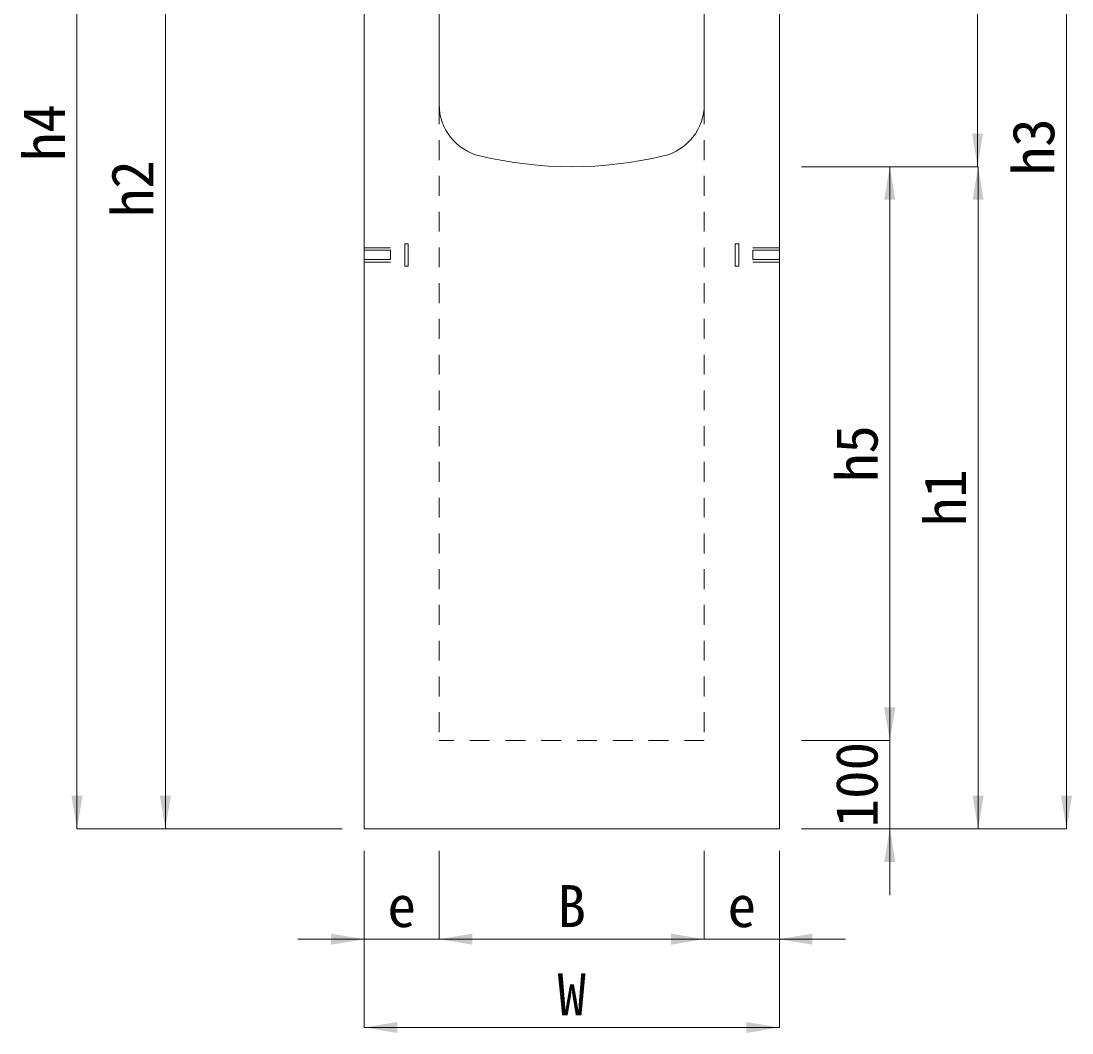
# Model space of a CAD drawing. Units: millimetres at full size; details may follow other scales. Extents: x 50430 to 75195, y -63423 to -40900.
# Drawn here: x 55025 to 56215, y -54627 to -53481 of the extents above; entities that cross this region are included whole.
import ezdxf
from ezdxf.enums import TextEntityAlignment as Align

# ---------------------------------------------------------------- set-up
doc = ezdxf.new("R2010")
doc.units = ezdxf.units.MM
doc.header["$LTSCALE"] = 30
doc.linetypes.add('USER1', pattern=[1.35, 0.75, -0.6])
doc.linetypes.add('USER2', pattern=[2, 1, -1])
for name, color, linetype, lineweight in [('寸法線', 7, 'Continuous', 9), ('本体', 2, 'Continuous', 20), ('ｲﾝｻｰﾄ', 3, 'USER1', 9)]:
    doc.layers.add(name, color=color, linetype=linetype, lineweight=lineweight)
doc.styles.add('ＭＳ ゴシック', font='')
doc.styles.get('ＭＳ ゴシック').set_extended_font_data('MS Gothic')

# ---------------------------------------------------------------- blocks, each defined once
blk = doc.blocks.new('filled_arrow')
at = {"color": 0, "linetype": 'Continuous', "lineweight": -2}
blk.add_solid([(7.5, 1.25), (0, 0), (7.5, -1.25)], dxfattribs=at)

msp = doc.modelspace()

# ---------------------------------------------------------------- linework, layer by layer
at = {"layer": '寸法線'}
for p, q in [((55088.46, -52818.95), (55088.46, -54395.95)), ((56208.46, -54395.95), (56208.46, -52850.95)), ((55188.46, -52945.95), (55188.46, -54395.95)), ((56107.82, -52945.95), (56107.82, -53645.95)), ((55908.46, -53645.95), (56107.82, -53645.95)), ((55908.46, -53645.95), (56108.46, -53645.95)), ((55908.46, -53645.95), (56008.46, -53645.95)), ((56008.46, -54295.95), (56008.46, -53645.95)), ((56108.46, -53645.95), (56108.46, -54395.95)), ((56008.46, -54470.95), (56008.46, -54220.95)), ((55908.46, -54295.95), (56008.46, -54295.95)), ((55908.46, -54295.95), (56008.46, -54295.95)), ((55388.46, -54395.95), (55088.46, -54395.95)), ((55318.64, -54395.95), (55188.46, -54395.95)), ((55908.46, -54395.95), (56108.46, -54395.95)), ((55908.46, -54395.95), (56208.46, -54395.95)), ((55908.46, -54395.95), (56008.46, -54395.95)), ((55413.46, -54420.95), (55413.46, -54520.95)), ((55413.46, -54420.95), (55413.46, -54620.95)), ((55498.46, -54420.95), (55498.46, -54520.95)), ((55498.46, -54420.95), (55498.46, -54520.95)), ((55798.46, -54420.95), (55798.46, -54520.95)), ((55798.46, -54420.95), (55798.46, -54520.95)), ((55883.46, -54420.95), (55883.46, -54520.95)), ((55883.46, -54420.95), (55883.46, -54620.95)), ((55573.46, -54520.95), (55338.46, -54520.95)), ((55798.46, -54520.95), (55498.46, -54520.95)), ((55958.46, -54520.95), (55723.46, -54520.95)), ((55883.46, -54620.95), (55413.46, -54620.95))]:
    msp.add_line(p, q, dxfattribs=at)
at = {"layer": '本体'}
for p, q in [((55413.46, -54395.95), (55413.46, -52945.95)), ((55498.46, -53575.42), (55498.46, -52945.95)), ((55798.46, -53575.42), (55798.46, -52945.95)), ((55883.46, -54395.95), (55883.46, -52945.95)), ((55883.46, -54395.95), (55413.46, -54395.95))]:
    msp.add_line(p, q, dxfattribs=at)
at = {"layer": '本体', "linetype": 'USER1', "lineweight": 9}
for p, q in [((55498.46, -53575.42), (55498.46, -54295.95)), ((55798.46, -53575.42), (55798.46, -54295.95)), ((55798.46, -54295.95), (55498.46, -54295.95))]:
    msp.add_line(p, q, dxfattribs=at)
at = {"layer": '本体'}
for centre, radius, start, end in [((55558.46, -53575.42), 60, 180, 256.65771), ((55738.46, -53575.42), 60, 283.34224, 0), ((55648.46, -53195.95), 450, 256.65771, 283.34224)]:
    msp.add_arc(centre, radius, start, end, dxfattribs=at)
at = {"layer": 'ｲﾝｻｰﾄ', "linetype": 'USER2'}
for p, q in [((55459.46, -53733.2), (55463.46, -53733.2)), ((55459.46, -53758.7), (55459.46, -53733.2)), ((55463.46, -53758.7), (55463.46, -53733.2)), ((55837.46, -53733.2), (55833.46, -53733.2)), ((55833.46, -53758.7), (55833.46, -53733.2)), ((55837.46, -53758.7), (55837.46, -53733.2)), ((55413.46, -53754.2), (55413.46, -53737.7)), ((55413.46, -53737.7), (55459.46, -53737.7)), ((55413.46, -53740.7), (55443.46, -53740.7)), ((55443.46, -53751.2), (55443.46, -53740.7)), ((55883.46, -53737.7), (55837.46, -53737.7)), ((55853.46, -53751.2), (55853.46, -53740.7)), ((55883.46, -53740.7), (55853.46, -53740.7)), ((55883.46, -53754.2), (55883.46, -53737.7)), ((55413.46, -53751.2), (55443.46, -53751.2)), ((55413.46, -53754.2), (55459.46, -53754.2)), ((55459.46, -53758.7), (55463.46, -53758.7)), ((55837.46, -53758.7), (55833.46, -53758.7)), ((55883.46, -53754.2), (55837.46, -53754.2)), ((55883.46, -53751.2), (55853.46, -53751.2))]:
    msp.add_line(p, q, dxfattribs=at)

# ---------------------------------------------------------------- block references
at = {"layer": '寸法線', "xscale": 5, "yscale": 5}
for p, rotation in [((56107.82, -53645.95), 90), ((56008.46, -53645.95), 270), ((56108.46, -53645.95), 270), ((56008.46, -54295.95), 90), ((56008.46, -54295.95), 90), ((55088.46, -54395.95), 90), ((55188.46, -54395.95), 90), ((56108.46, -54395.95), 90), ((56208.46, -54395.95), 90), ((56008.46, -54395.95), 270), ((55413.46, -54520.95), 180), ((55798.46, -54520.95), 180), ((55798.46, -54520.95), 180), ((55883.46, -54620.95), 180)]:
    msp.add_blockref('filled_arrow', p, dxfattribs=dict(at, rotation=rotation))
for p in [(55498.46, -54520.95), (55498.46, -54520.95), (55883.46, -54520.95), (55413.46, -54620.95)]:
    msp.add_blockref('filled_arrow', p, dxfattribs=at)

# ---------------------------------------------------------------- texts
at = {"layer": '寸法線', "style": 'ＭＳ ゴシック'}
for s, p in [('h4', (55050.96, -53607.45)), ('h3', (56170.96, -53623.45)), ('h2', (55150.96, -53670.95)), ('h5', (55970.96, -53970.95)), ('h1', (56070.96, -54020.95)), ('100', (55970.96, -54345.95))]:
    msp.add_text(s, height=47.47, rotation=90, dxfattribs=at).set_placement(p, align=Align.MIDDLE_CENTER)
for s, p in [('B', (55648.46, -54483.45)), ('e', (55455.96, -54483.45)), ('e', (55840.96, -54483.45)), ('W', (55648.46, -54583.45))]:
    msp.add_text(s, height=47.47, dxfattribs=at).set_placement(p, align=Align.MIDDLE_CENTER)

doc.saveas('drawing.dxf')
